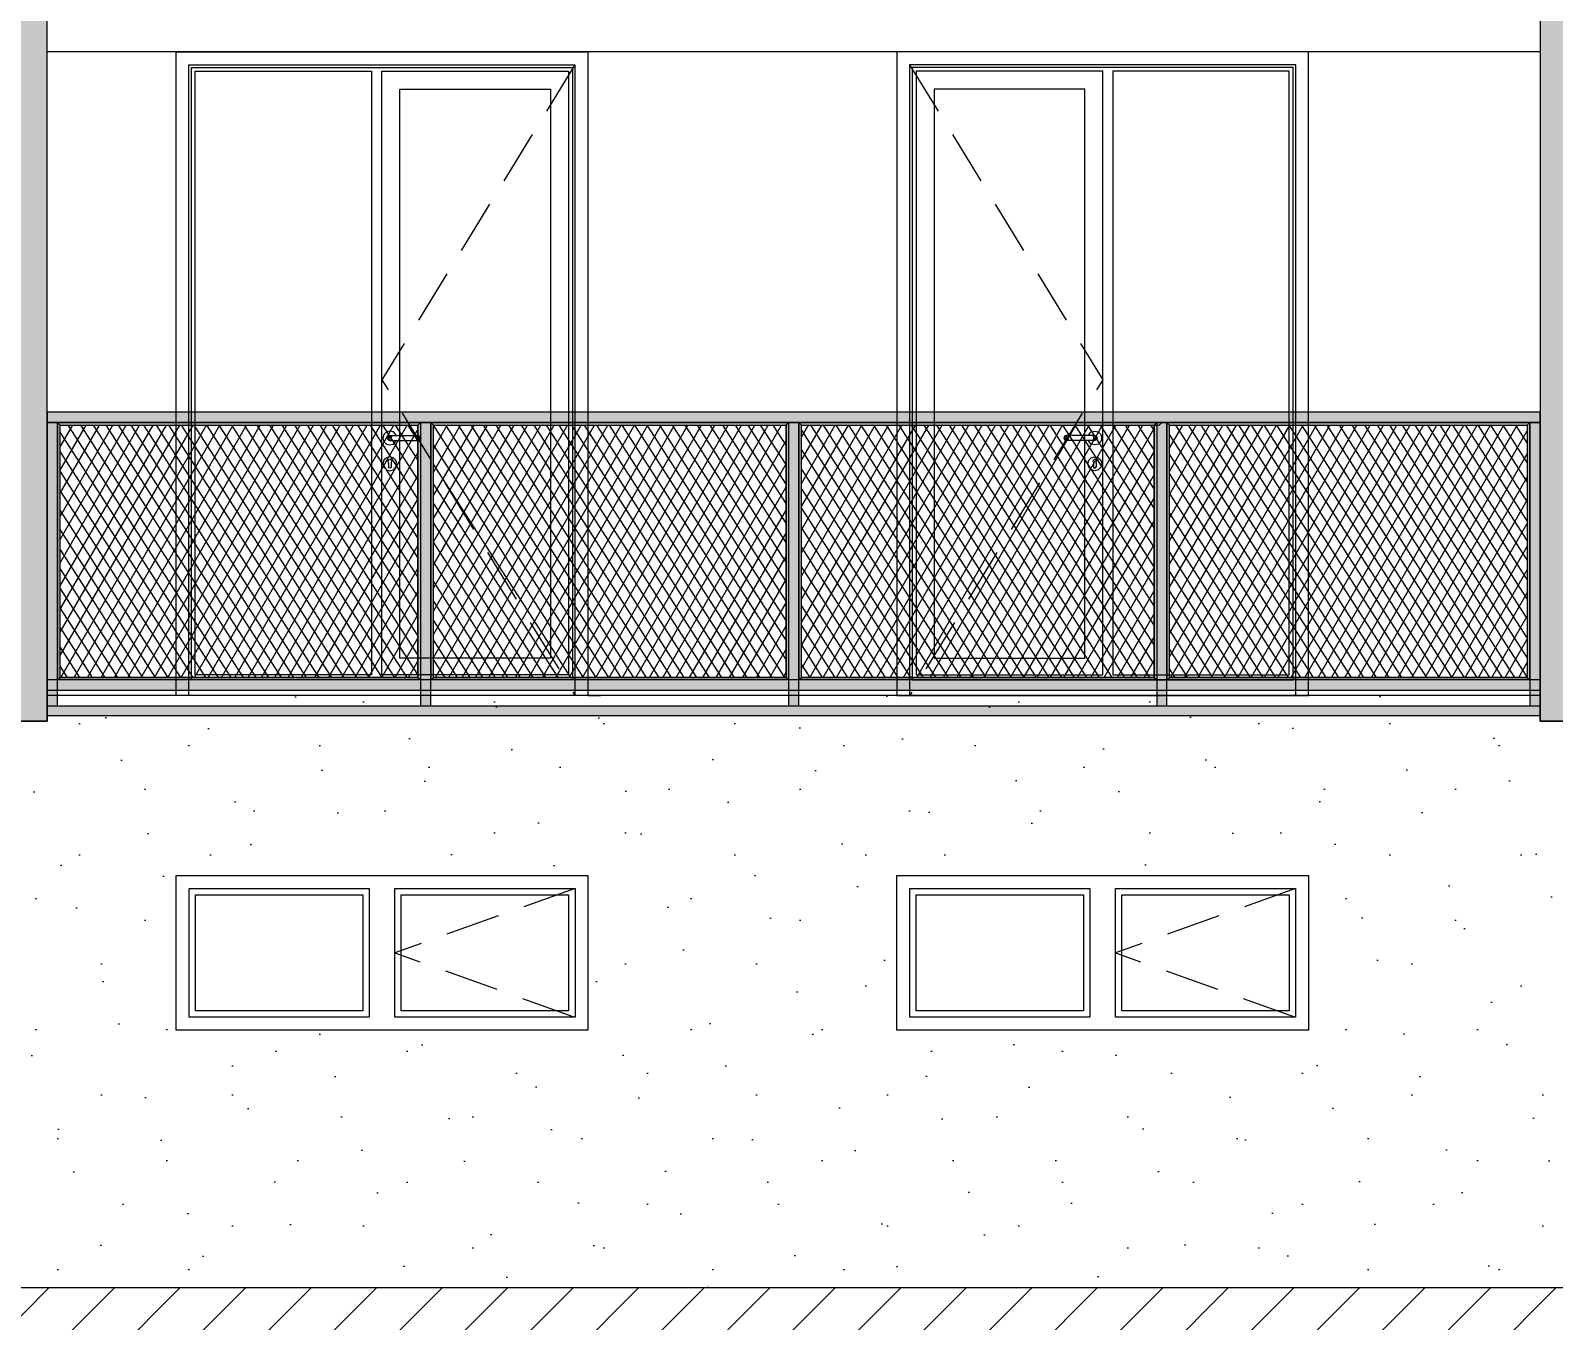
# Model space of a CAD drawing. Header units: millimetres. Extents: x 476244520 to 476657119, y 4620824743 to 4621446928.
# Drawn here: x 476540564 to 476546481, y 4621070317 to 4621075329 of the extents above; entities that cross this region are included whole.
import ezdxf

# ---------------------------------------------------------------- set-up
doc = ezdxf.new("R2010")
doc.units = ezdxf.units.MM
doc.header["$MEASUREMENT"] = 0
doc.linetypes.add('Hidden Line', pattern=[317.5, 211.666667, -105.833333])
for name, color, linetype, lineweight in [('2D Drafting - General_Pen_No__30_Pen_No__9_Pen_No__9_Pen_No__253', 252, 'Continuous', 0), ('2D Drafting - General_Pen_No__30_Pen_No__9_Pen_No__9_Pen_No__7', 7, 'Continuous', 0), ('2D Drafting - General_Pen_No__7_Pen_No__250', 7, 'Continuous', 0), ('2D Drafting - General_Pen_No__7_Pen_No__7', 7, 'Continuous', 0), ('New_2D Drafting - General_Pen_No__30_Pen_No__9_Pen_No__9_Pen_No__255', 255, 'Continuous', 0), ('New_2D Drafting - General_Pen_No__30_Pen_No__9_Pen_No__9_Pen_No__7', 7, 'Continuous', 0), ('New_2D Drafting - General_Pen_No__4', 7, 'Continuous', 0), ('New_2D Drafting - General_Pen_No__42', 250, 'Continuous', 0), ('New_2D Drafting - General_Pen_No__7', 7, 'Continuous', 0), ('New_Structural - Bearing_Pen_No__250', 7, 'Continuous', 0), ('New_Structural - Bearing_Pen_No__7', 7, 'Continuous', 0), ('Structural - Bearing_Pen_No__7', 7, 'Continuous', 0), ('zoma_Pen_No__142', 142, 'Continuous', 0)]:
    doc.layers.add(name, color=color, linetype=linetype, lineweight=lineweight)
doc.layers.add('zoma', color=7, linetype='Continuous')
doc.styles.add('GENERATED_STYLE_2', font='arial.ttf')
doc.dimstyles.new('GENERATED_STYLE__1', dxfattribs={"dimtxt": 200, "dimasz": 64.421331, "dimexe": 0.18, "dimexo": 3, "dimgap": 0.09, "dimtad": 1, "dimtih": 1, "dimtoh": 1, "dimlfac": 0.001, "dimzin": 0, "dimdsep": 46, "dimtxsty": 'GENERATED_STYLE_2', "dimblk": 'ARROWHEAD_2', "dimblk1": 'ARROWHEAD_2', "dimblk2": 'ARROWHEAD_2', "dimcen": 0.09, "dimclrd": 142, "dimclre": 142, "dimclrt": 142, "dimadec": 0, "dimazin": 0, "dimtfac": 1, "dimtdec": 4, "dimtmove": 0, "dimatfit": 3, "dimfxl": 1, "dimtolj": 1, "dimtzin": 0, "dimarcsym": 0})
pattern_1 = [(60, (476844527.15, 4621385791.044), (-38.971143, 22.5), []), (122.833095, (476844527.15, 4621385791.044), (36.8060797, 18.75), [])]

# ---------------------------------------------------------------- blocks, each defined once
blk = doc.blocks.new('*D172', base_point=(476844527.1, 4621385791))
at = {"layer": 'zoma_Pen_No__142', "color": 142, "linetype": 'Continuous', "lineweight": 0, "transparency": 16777216}
for p, q in [((476539702.8, 4621067661.4), (476539702.8, 4621067788.5)), ((476581502.8, 4621067661.4), (476581502.8, 4621067788.5)), ((476539661.3, 4621067725), (476539702.8, 4621067725)), ((476539727.3, 4621067767.3), (476539678.3, 4621067682.6)), ((476539702.8, 4621067725), (476581502.8, 4621067725)), ((476581478.3, 4621067682.6), (476581527.3, 4621067767.3)), ((476581502.8, 4621067725), (476581544.2, 4621067725))]:
    blk.add_line(p, q, dxfattribs=at)
at = {"layer": 'zoma_Pen_No__142', "color": 142, "lineweight": 0, "transparency": 16777216, "insert": (476560260.9, 4621067765), "char_height": 200, "attachment_point": 7, "style": 'GENERATED_STYLE_2'}
blk.add_mtext('\\A1;{\\pql;\\fArial CYR|b0|i0|c204|p34;41.80}', dxfattribs=at)
blk = doc.blocks.new('ARROWHEAD_2')
at = {"color": 0, "linetype": 'Continuous', "lineweight": 0}
for p, q in [((0, 0), (-1, 0)), ((-0.378, -0.655), (0.378, 0.655))]:
    blk.add_line(p, q, dxfattribs=at)
blk = doc.blocks.new('*D174', base_point=(476844527.1, 4621385791))
at = {"layer": 'zoma_Pen_No__142', "color": 142, "linetype": 'Continuous', "lineweight": 0, "transparency": 16777216}
for p, q in [((476539954, 4621068559.8), (476539905.1, 4621068475)), ((476539929.5, 4621068453.8), (476539929.5, 4621068581)), ((476546454, 4621068559.8), (476546405.1, 4621068475)), ((476546429.5, 4621068453.8), (476546429.5, 4621068581)), ((476539929.5, 4621068517.4), (476546429.5, 4621068517.4))]:
    blk.add_line(p, q, dxfattribs=at)
at = {"layer": 'zoma_Pen_No__142', "color": 142, "lineweight": 0, "transparency": 16777216, "char_height": 200, "attachment_point": 7, "style": 'GENERATED_STYLE_2'}
for s, insert in [('\\A1;{\\pql;\\fArial CYR|b0|i0|c204|p34;6.50}', (476542913.5, 4621068557.4)), ('\\A1;{\\pql;\\fArial CYR|b0|i0|c204|p34;0.40}', (476545872.9, 4621068557.4))]:
    blk.add_mtext(s, dxfattribs=dict(at, insert=insert))
blk = doc.blocks.new('*D175', base_point=(476844527.1, 4621385791))
at = {"layer": 'zoma_Pen_No__142', "color": 142, "linetype": 'Continuous', "lineweight": 0, "transparency": 16777216}
for p, q in [((476546454, 4621068559.8), (476546405.1, 4621068475)), ((476546429.5, 4621068453.8), (476546429.5, 4621068581)), ((476546854, 4621068559.8), (476546805.1, 4621068475)), ((476546829.5, 4621068453.8), (476546829.5, 4621068581)), ((476546429.5, 4621068517.4), (476546829.5, 4621068517.4))]:
    blk.add_line(p, q, dxfattribs=at)

msp = doc.modelspace()

# ---------------------------------------------------------------- hatches: boundary and pattern name
at = {"layer": '2D Drafting - General_Pen_No__30_Pen_No__9_Pen_No__9_Pen_No__253', "linetype": 'Continuous', "lineweight": 0}
h = msp.add_hatch(dxfattribs=at)
h.set_pattern_fill('BRICK___RUNNING_BOND', color=252, style=0, pattern_type=2)
h.set_pattern_definition([(0, (476584677.18, 4621075479.1), (0, 66.64), []), (90, (476584677.18, 4621075479.1), (-244.8, 0), [66.64, -66.64]), (90, (476584799.58, 4621075545.74), (-244.8, 0), [66.64, -66.64])])
h.paths.add_polyline_path([(476539459.138, 4621072645.531), (476540629.005, 4621072645.531), (476540629.014, 4621075245.539), (476540629.014, 4621076667.176), (476540629.014, 4621084845.531), (476540629.014, 4621085057.885), (476540629.014, 4621085545.532), (476546429.014, 4621085545.532), (476546429.014, 4621072645.531), (476553686.976, 4621072645.531), (476553729.155, 4621072645.531), (476553729.155, 4621075945.533), (476553729.155, 4621078445.544), (476553729.155, 4621079070.057), (476553729.155, 4621085545.544), (476557529.011, 4621085545.544), (476557529.011, 4621075245.549), (476556929.206, 4621075245.549), (476556929.206, 4621070445.499), (476563929.127, 4621070445.499), (476563929.127, 4621075251.999), (476563329.323, 4621075251.999), (476563329.323, 4621085545.544), (476567129.179, 4621085545.544), (476567129.179, 4621072645.445), (476569940.806, 4621072645.445), (476569940.806, 4621072645.531), (476570829.494, 4621072645.531), (476572429.494, 4621072645.531), (476574429.014, 4621072645.531), (476574429.014, 4621085545.532), (476580229.014, 4621085545.532), (476580229.014, 4621072645.531), (476581399.049, 4621072645.531), (476581399.049, 4621085945.125), (476580317.511, 4621085945.125), (476574428.978, 4621085945.125), (476553729.155, 4621085945.125), (476546829.014, 4621085945.125), (476539459.138, 4621085945.125)])
h.paths.add_polyline_path([(476546829.014, 4621082345.544), (476546829.014, 4621084845.531), (476553329.014, 4621084845.531), (476553329.014, 4621082345.544)], flags=0)
h.paths.add_polyline_path([(476546829.014, 4621075945.533), (476546829.014, 4621078445.544), (476553329.014, 4621078445.544), (476553329.014, 4621075945.533)], flags=0)
h.paths.add_polyline_path([(476546829.014, 4621079145.544), (476546829.014, 4621081645.544), (476553329.014, 4621081645.544), (476553329.014, 4621079145.544)], flags=0)
h.paths.add_polyline_path([(476549474.939, 4621072745.581), (476549479.055, 4621072745.581), (476549479.055, 4621075245.581), (476547879.055, 4621075245.582), (476547879.055, 4621072745.581)], flags=0)
h.paths.add_polyline_path([(476559629.231, 4621083245.531), (476559629.231, 4621084845.531), (476558029.231, 4621084845.531), (476558029.231, 4621083245.531)], flags=0)
h.paths.add_polyline_path([(476559629.231, 4621073645.531), (476559629.231, 4621075245.531), (476558029.231, 4621075245.531), (476558029.231, 4621073645.531)], flags=0)
h.paths.add_polyline_path([(476558029.236, 4621076845.531), (476559629.236, 4621076845.531), (476559629.236, 4621078445.531), (476558029.236, 4621078445.531)], flags=0)
h.paths.add_polyline_path([(476559629.236, 4621080045.531), (476559629.236, 4621081645.531), (476558029.236, 4621081645.531), (476558029.236, 4621080045.531)], flags=0)
h.paths.add_polyline_path([(476559629.014, 4621071445.531), (476559629.014, 4621072045.531), (476558029.442, 4621072045.531), (476558029.442, 4621071445.531)], flags=0)
h.paths.add_polyline_path([(476561228.792, 4621078445.531), (476561228.792, 4621076845.531), (476562828.792, 4621076845.531), (476562828.792, 4621078445.531)], flags=0)
h.paths.add_polyline_path([(476561228.792, 4621080045.531), (476562828.792, 4621080045.531), (476562828.792, 4621081645.531), (476561228.792, 4621081645.531)], flags=0)
h.paths.add_polyline_path([(476561228.797, 4621084845.531), (476561228.797, 4621083245.531), (476562828.797, 4621083245.531), (476562828.797, 4621084845.531)], flags=0)
h.paths.add_polyline_path([(476562828.369, 4621071445.531), (476562828.369, 4621072045.531), (476561228.797, 4621072045.531), (476561228.797, 4621071445.531)], flags=0)
h.paths.add_polyline_path([(476561228.797, 4621073645.531), (476562828.797, 4621073645.531), (476562828.797, 4621075245.531), (476561228.797, 4621075245.531)], flags=0)
h.paths.add_polyline_path([(476568178.997, 4621081645.582), (476568178.997, 4621079145.581), (476569778.997, 4621079145.581), (476569778.997, 4621081645.581)], flags=0)
h.paths.add_polyline_path([(476569778.997, 4621075945.581), (476569778.997, 4621078445.581), (476568178.997, 4621078445.582), (476568178.997, 4621075945.581)], flags=0)
h.paths.add_polyline_path([(476568178.997, 4621082345.581), (476569778.997, 4621082345.581), (476569778.997, 4621084845.581), (476568178.997, 4621084845.582)], flags=0)
h.paths.add_polyline_path([(476571779.011, 4621084845.581), (476571779.011, 4621082345.581), (476573379.011, 4621082345.581), (476573379.011, 4621084845.582)], flags=0)
h.paths.add_polyline_path([(476571779.011, 4621081645.581), (476571779.011, 4621079145.581), (476573379.011, 4621079145.581), (476573379.011, 4621081645.582)], flags=0)
h.paths.add_polyline_path([(476571779.011, 4621075245.581), (476571779.011, 4621072745.581), (476571783.128, 4621072745.581), (476573379.011, 4621072745.581), (476573379.011, 4621075245.582)], flags=0)
h.paths.add_polyline_path([(476571779.011, 4621075945.581), (476573379.011, 4621075945.581), (476573379.011, 4621078445.582), (476571779.011, 4621078445.581)], flags=0)
h = msp.add_hatch(dxfattribs=at)
h.set_pattern_fill('BRICK___RUNNING_BOND', color=252, style=0, pattern_type=2)
h.set_pattern_definition([(0, (476584677.18, 4621075479.1), (0, 66.64), []), (90, (476584677.18, 4621075479.1), (-244.8, 0), [66.64, -66.64]), (90, (476584799.58, 4621075545.74), (-244.8, 0), [66.64, -66.64])])
h.paths.add_polyline_path([(476542728.726, 4621072745.557), (476542728.726, 4621072745.531), (476542728.748, 4621072745.531), (476542778.742, 4621072745.531)])
at = {"layer": '2D Drafting - General_Pen_No__7_Pen_No__7', "linetype": 'Continuous', "lineweight": 0}
h = msp.add_hatch(dxfattribs=at)
h.set_pattern_fill('MASONRY_BLOCK', style=0, pattern_type=2)
h.set_pattern_definition([(45, (476844527.15, 4621385791.04), (-127.27922, 127.27922), [])])
h.paths.add_polyline_path([(476586195.073, 4621070445.452), (476586195.073, 4621069945.453), (476529791.678, 4621069945.453), (476529791.678, 4621070445.443), (476544428.49, 4621070445.473)])
at = {"layer": 'New_2D Drafting - General_Pen_No__30_Pen_No__9_Pen_No__9_Pen_No__255', "linetype": 'Continuous', "lineweight": 0}
for points in [[(476540629.014, 4621073845.583), (476540629.014, 4621073805.583), (476546429.014, 4621073805.583), (476546429.014, 4621073845.583)], [(476540629.014, 4621072705.531), (476540669.014, 4621072705.531), (476540669.014, 4621073805.583), (476540629.014, 4621073805.583)], [(476540669.014, 4621072805.555), (476540679.014, 4621072815.555), (476540679.014, 4621073795.583), (476540669.014, 4621073805.583)], [(476542069.014, 4621073795.583), (476542079.014, 4621073805.583), (476540669.014, 4621073805.583), (476540679.014, 4621073795.583)], [(476542079.014, 4621072805.555), (476542069.014, 4621072815.555), (476542069.014, 4621073795.583), (476542079.014, 4621073805.583)], [(476542079.014, 4621072705.531), (476542119.014, 4621072705.531), (476542119.014, 4621073805.583), (476542079.014, 4621073805.583)], [(476542119.014, 4621072805.581), (476542129.014, 4621072815.581), (476542129.014, 4621073795.609), (476542119.014, 4621073805.609)], [(476543499.014, 4621073795.583), (476543509.014, 4621073805.583), (476542119.014, 4621073805.583), (476542129.014, 4621073795.583)], [(476543509.014, 4621072805.555), (476543499.014, 4621072815.555), (476543499.014, 4621073795.583), (476543509.014, 4621073805.583)], [(476543509.014, 4621072705.531), (476543549.014, 4621072705.531), (476543549.014, 4621073805.583), (476543509.014, 4621073805.583)], [(476543549.014, 4621072805.581), (476543559.014, 4621072815.581), (476543559.014, 4621073795.609), (476543549.014, 4621073805.609)], [(476544949.014, 4621073795.609), (476544959.014, 4621073805.609), (476543549.014, 4621073805.609), (476543559.014, 4621073795.609)], [(476544939.014, 4621072805.555), (476544929.014, 4621072815.555), (476544929.014, 4621073795.583), (476544939.014, 4621073805.583)], [(476544939.014, 4621072705.531), (476544979.014, 4621072705.531), (476544979.014, 4621073805.583), (476544939.014, 4621073805.583)], [(476544979.014, 4621072805.581), (476544989.014, 4621072815.581), (476544989.014, 4621073795.583), (476544979.014, 4621073805.583)], [(476546379.04, 4621073795.583), (476546389.04, 4621073805.583), (476544979.014, 4621073805.583), (476544989.014, 4621073795.583)], [(476546389.014, 4621073805.583), (476546378.928, 4621073795.583), (476546378.928, 4621072815.581), (476546389.014, 4621072805.581)], [(476546389.014, 4621072705.531), (476546429.014, 4621072705.531), (476546429.014, 4621073805.583), (476546389.014, 4621073805.583)], [(476542069.014, 4621072815.581), (476542079.014, 4621072805.581), (476540669.04, 4621072805.581), (476540679.04, 4621072815.581)], [(476543499.014, 4621072815.555), (476543508.989, 4621072805.581), (476542118.988, 4621072805.581), (476542128.994, 4621072815.587)], [(476544929.014, 4621072815.608), (476544939.04, 4621072805.581), (476543549.014, 4621072805.581), (476543559.04, 4621072815.608)], [(476546378.928, 4621072815.581), (476546389.014, 4621072805.581), (476544979.014, 4621072805.581), (476544989.014, 4621072815.581)], [(476540629.014, 4621072805.581), (476540629.014, 4621072765.581), (476546429.014, 4621072765.581), (476546429.014, 4621072805.581)], [(476546429.014, 4621072705.531), (476546429.014, 4621072665.531), (476540629.014, 4621072665.531), (476540629.014, 4621072705.531)]]:
    msp.add_hatch(color=255, dxfattribs=at).paths.add_polyline_path(points)
at = {"layer": 'New_2D Drafting - General_Pen_No__42', "linetype": 'Continuous', "lineweight": 0}
h = msp.add_hatch(dxfattribs=at)
h.set_pattern_fill('CUT_STONE', color=250, style=0, pattern_type=2)
h.set_pattern_definition([(45, (476844527.15, 4621386591.04), (-254.55844, 254.55844), [0, -240, 0, -360]), (110, (476845327.15, 4621386591.04), (338.28934, 123.12725), [0, -176, 0, -304])])
h.paths.add_polyline_path([(476539529.167, 4621070445.463), (476550828.938, 4621070445.486), (476550828.938, 4621072645.532), (476546429.014, 4621072645.532), (476546429.014, 4621072745.589), (476540629.006, 4621072745.589), (476540629.006, 4621072645.531), (476539529.167, 4621072645.531)])
h.paths.add_polyline_path([(476541129.594, 4621071445.532), (476541129.594, 4621072045.531), (476542729.166, 4621072045.531), (476542729.166, 4621071445.532)], flags=0)
h.paths.add_polyline_path([(476543929.446, 4621071445.532), (476543929.446, 4621072045.531), (476545529.018, 4621072045.531), (476545529.018, 4621071445.532)], flags=0)
h.paths.add_polyline_path([(476549528.582, 4621071445.531), (476549528.582, 4621072045.531), (476547929.01, 4621072045.531), (476547929.01, 4621071445.531)], flags=0)
at = {"layer": 'New_2D Drafting - General_Pen_No__7', "linetype": 'Continuous', "lineweight": 0}
h = msp.add_hatch(dxfattribs=at)
h.set_pattern_fill('BATT_INSULATION', style=0, pattern_type=2)
h.set_pattern_definition(pattern_1)
h.paths.add_polyline_path([(476540679.014, 4621073795.583), (476542069.014, 4621073795.583), (476542069.014, 4621072815.581), (476540679.014, 4621072815.581)])
h = msp.add_hatch(dxfattribs=at)
h.set_pattern_fill('BATT_INSULATION', style=0, pattern_type=2)
h.set_pattern_definition(pattern_1)
h.paths.add_polyline_path([(476542128.988, 4621073795.583), (476543499.014, 4621073795.583), (476543499.014, 4621072815.555), (476542128.988, 4621072815.555)])
h = msp.add_hatch(dxfattribs=at)
h.set_pattern_fill('BATT_INSULATION', style=0, pattern_type=2)
h.set_pattern_definition(pattern_1)
h.paths.add_polyline_path([(476543559.014, 4621073795.609), (476544929.014, 4621073795.609), (476544929.014, 4621072815.608), (476543559.014, 4621072815.608)])
h = msp.add_hatch(dxfattribs=at)
h.set_pattern_fill('BATT_INSULATION', style=0, pattern_type=2)
h.set_pattern_definition(pattern_1)
h.paths.add_polyline_path([(476544989.014, 4621073795.583), (476546378.928, 4621073795.583), (476546378.928, 4621072815.581), (476544989.014, 4621072815.581)])

# ---------------------------------------------------------------- linework, layer by layer
at = {"layer": '2D Drafting - General_Pen_No__30_Pen_No__9_Pen_No__9_Pen_No__7', "color": 7, "linetype": 'Continuous', "lineweight": 0, "flags": 128}
msp.add_lwpolyline([(476574428.978, 4621085945.125), (476553729.155, 4621085945.125), (476546829.014, 4621085945.125), (476539459.138, 4621085945.125), (476539459.138, 4621072645.531), (476540629.005, 4621072645.531), (476540629.014, 4621075245.539), (476540629.014, 4621076667.176), (476540629.014, 4621084845.531), (476540629.014, 4621085057.885), (476540629.014, 4621085545.532), (476546429.014, 4621085545.532), (476546429.014, 4621072645.531), (476553686.976, 4621072645.531), (476553729.155, 4621072645.531), (476553729.155, 4621075945.533), (476553729.155, 4621078445.544), (476553729.155, 4621079070.057), (476553729.155, 4621085545.544), (476557529.011, 4621085545.544), (476557529.011, 4621075245.549), (476556929.206, 4621075245.549), (476556929.206, 4621070445.499), (476563929.127, 4621070445.499)], dxfattribs=at)
msp.add_lwpolyline([(476542728.726, 4621072745.557), (476542728.726, 4621072745.531), (476542728.748, 4621072745.531), (476542778.742, 4621072745.531)], close=True, dxfattribs=at)
at = {"layer": '2D Drafting - General_Pen_No__7_Pen_No__250', "color": 7, "linetype": 'Continuous', "lineweight": 0, "flags": 128}
msp.add_lwpolyline([(476586195.073, 4621070445.452), (476586195.073, 4621069945.453), (476529791.678, 4621069945.453), (476529791.678, 4621070445.443), (476544428.49, 4621070445.473)], close=True, dxfattribs=at)
at = {"layer": '2D Drafting - General_Pen_No__7_Pen_No__7', "color": 7, "linetype": 'Continuous', "lineweight": 0, "flags": 128}
for points in [[(476542724.882, 4621072745.538), (476541128.999, 4621072745.543), (476541129.007, 4621075245.544), (476542729.007, 4621075245.538)], [(476542729.007, 4621075245.538), (476542728.999, 4621072745.538), (476542724.882, 4621072745.538)], [(476543933.435, 4621072745.538), (476545529.319, 4621072745.544), (476545529.31, 4621075245.544), (476543929.31, 4621075245.538)], [(476543929.31, 4621075245.538), (476543929.319, 4621072745.538), (476543933.435, 4621072745.538)]]:
    msp.add_lwpolyline(points, dxfattribs=at)
for points in [[(476541179.007, 4621075195.542), (476542679.007, 4621075195.537), (476542678.999, 4621072745.538), (476541178.999, 4621072745.545)], [(476541189.007, 4621075185.542), (476542669.007, 4621075185.537), (476542668.999, 4621072805.54), (476541188.999, 4621072805.545)], [(476545479.31, 4621075195.542), (476543979.31, 4621075195.537), (476543979.319, 4621072745.538), (476545479.319, 4621072745.545)], [(476545469.31, 4621075185.542), (476543989.31, 4621075185.537), (476543989.318, 4621072805.54), (476545469.318, 4621072805.545)], [(476541204.007, 4621075170.542), (476541889.007, 4621075170.54), (476541888.999, 4621072825.542), (476541203.999, 4621072825.545)], [(476541929.003, 4621075170.54), (476542654.007, 4621075170.537), (476542653.999, 4621072825.54), (476541928.999, 4621072825.542)], [(476544729.314, 4621075170.54), (476544004.31, 4621075170.537), (476544004.318, 4621072825.54), (476544729.318, 4621072825.542)], [(476545454.31, 4621075170.542), (476544769.31, 4621075170.54), (476544769.318, 4621072825.542), (476545454.318, 4621072825.545)], [(476541999.007, 4621075100.539), (476542584.007, 4621075100.537), (476542583.999, 4621072890.54), (476541998.999, 4621072890.542)], [(476544659.31, 4621075100.54), (476544074.31, 4621075100.538), (476544074.318, 4621072890.54), (476544659.318, 4621072890.542)]]:
    msp.add_lwpolyline(points, close=True, dxfattribs=at)
at = {"layer": '2D Drafting - General_Pen_No__7_Pen_No__7', "color": 7, "linetype": 'Hidden Line', "lineweight": 0, "flags": 128}
for points in [[(476542679.007, 4621075195.537), (476541929.003, 4621073971.417), (476542678.222, 4621072746.822)], [(476543979.31, 4621075195.537), (476544729.314, 4621073971.417), (476543980.095, 4621072746.822)], [(476542679.166, 4621071995.531), (476541979.38, 4621071745.531), (476542679.166, 4621071495.531)], [(476545479.018, 4621071995.531), (476544779.232, 4621071745.531), (476545479.018, 4621071495.531)]]:
    msp.add_lwpolyline(points, dxfattribs=at)
at = {"layer": 'New_2D Drafting - General_Pen_No__30_Pen_No__9_Pen_No__9_Pen_No__7', "color": 7, "linetype": 'Continuous', "lineweight": 0, "flags": 128}
for points in [[(476540629.014, 4621073845.583), (476540629.014, 4621073805.583), (476546429.014, 4621073805.583), (476546429.014, 4621073845.583)], [(476540629.014, 4621072705.531), (476540669.014, 4621072705.531), (476540669.014, 4621073805.583), (476540629.014, 4621073805.583)], [(476540669.014, 4621072805.555), (476540679.014, 4621072815.555), (476540679.014, 4621073795.583), (476540669.014, 4621073805.583)], [(476542069.014, 4621073795.583), (476542079.014, 4621073805.583), (476540669.014, 4621073805.583), (476540679.014, 4621073795.583)], [(476542079.014, 4621072805.555), (476542069.014, 4621072815.555), (476542069.014, 4621073795.583), (476542079.014, 4621073805.583)], [(476542079.014, 4621072705.531), (476542119.014, 4621072705.531), (476542119.014, 4621073805.583), (476542079.014, 4621073805.583)], [(476542119.014, 4621072805.581), (476542129.014, 4621072815.581), (476542129.014, 4621073795.609), (476542119.014, 4621073805.609)], [(476543499.014, 4621073795.583), (476543509.014, 4621073805.583), (476542119.014, 4621073805.583), (476542129.014, 4621073795.583)], [(476543509.014, 4621072805.555), (476543499.014, 4621072815.555), (476543499.014, 4621073795.583), (476543509.014, 4621073805.583)], [(476543509.014, 4621072705.531), (476543549.014, 4621072705.531), (476543549.014, 4621073805.583), (476543509.014, 4621073805.583)], [(476543549.014, 4621072805.581), (476543559.014, 4621072815.581), (476543559.014, 4621073795.609), (476543549.014, 4621073805.609)], [(476544949.014, 4621073795.609), (476544959.014, 4621073805.609), (476543549.014, 4621073805.609), (476543559.014, 4621073795.609)], [(476544939.014, 4621072805.555), (476544929.014, 4621072815.555), (476544929.014, 4621073795.583), (476544939.014, 4621073805.583)], [(476544939.014, 4621072705.531), (476544979.014, 4621072705.531), (476544979.014, 4621073805.583), (476544939.014, 4621073805.583)], [(476544979.014, 4621072805.581), (476544989.014, 4621072815.581), (476544989.014, 4621073795.583), (476544979.014, 4621073805.583)], [(476546379.04, 4621073795.583), (476546389.04, 4621073805.583), (476544979.014, 4621073805.583), (476544989.014, 4621073795.583)], [(476546389.014, 4621073805.583), (476546378.928, 4621073795.583), (476546378.928, 4621072815.581), (476546389.014, 4621072805.581)], [(476546389.014, 4621072705.531), (476546429.014, 4621072705.531), (476546429.014, 4621073805.583), (476546389.014, 4621073805.583)], [(476542069.014, 4621072815.581), (476542079.014, 4621072805.581), (476540669.04, 4621072805.581), (476540679.04, 4621072815.581)], [(476543499.014, 4621072815.555), (476543508.989, 4621072805.581), (476542118.988, 4621072805.581), (476542128.994, 4621072815.587)], [(476544929.014, 4621072815.608), (476544939.04, 4621072805.581), (476543549.014, 4621072805.581), (476543559.04, 4621072815.608)], [(476546378.928, 4621072815.581), (476546389.014, 4621072805.581), (476544979.014, 4621072805.581), (476544989.014, 4621072815.581)], [(476540629.014, 4621072805.581), (476540629.014, 4621072765.581), (476546429.014, 4621072765.581), (476546429.014, 4621072805.581)], [(476546429.014, 4621072705.531), (476546429.014, 4621072665.531), (476540629.014, 4621072665.531), (476540629.014, 4621072705.531)]]:
    msp.add_lwpolyline(points, close=True, dxfattribs=at)
at = {"layer": 'New_2D Drafting - General_Pen_No__4', "color": 7, "linetype": 'Continuous', "lineweight": 0, "flags": 128}
for points in [[(476540679.014, 4621073795.583), (476542069.014, 4621073795.583), (476542069.014, 4621072815.581), (476540679.014, 4621072815.581)], [(476542128.988, 4621073795.583), (476543499.014, 4621073795.583), (476543499.014, 4621072815.555), (476542128.988, 4621072815.555)], [(476543559.014, 4621073795.609), (476544929.014, 4621073795.609), (476544929.014, 4621072815.608), (476543559.014, 4621072815.608)], [(476544989.014, 4621073795.583), (476546378.928, 4621073795.583), (476546378.928, 4621072815.581), (476544989.014, 4621072815.581)], [(476539529.167, 4621070445.463), (476550828.938, 4621070445.486), (476550828.938, 4621072645.532), (476546429.014, 4621072645.532), (476546429.014, 4621072745.589), (476540629.006, 4621072745.589), (476540629.006, 4621072645.531), (476539529.167, 4621072645.531)], [(476541129.594, 4621071445.532), (476541129.594, 4621072045.531), (476542729.166, 4621072045.531), (476542729.166, 4621071445.532)], [(476543929.446, 4621071445.532), (476543929.446, 4621072045.531), (476545529.018, 4621072045.531), (476545529.018, 4621071445.532)]]:
    msp.add_lwpolyline(points, close=True, dxfattribs=at)
at = {"layer": 'New_Structural - Bearing_Pen_No__250', "color": 7, "linetype": 'Continuous', "lineweight": 0}
for p, q in [((476546429.014, 4621075245.531), (476540629.014, 4621075245.531)), ((476541936.51, 4621073759.041), (476541932.893, 4621073745.541)), ((476541946.393, 4621073768.923), (476541936.51, 4621073759.041)), ((476541959.893, 4621073772.541), (476541946.393, 4621073768.923)), ((476541973.393, 4621073768.923), (476541959.893, 4621073772.541)), ((476541983.275, 4621073759.04), (476541973.393, 4621073768.923)), ((476541984.213, 4621073755.54), (476541983.275, 4621073759.04)), ((476544674.104, 4621073755.541), (476544675.042, 4621073759.041)), ((476544675.042, 4621073759.041), (476544684.925, 4621073768.923)), ((476544684.925, 4621073768.923), (476544698.425, 4621073772.541)), ((476544698.425, 4621073772.541), (476544711.925, 4621073768.923)), ((476544711.925, 4621073768.923), (476544721.807, 4621073759.041)), ((476544721.807, 4621073759.041), (476544725.425, 4621073745.541)), ((476541932.893, 4621073745.541), (476541936.51, 4621073732.041)), ((476541936.51, 4621073732.041), (476541946.392, 4621073722.158)), ((476541946.392, 4621073722.158), (476541959.892, 4621073718.541)), ((476541952.822, 4621073752.612), (476541949.893, 4621073745.541)), ((476541949.893, 4621073745.541), (476541952.821, 4621073738.47)), ((476541954.374, 4621073752.612), (476541951.615, 4621073745.541)), ((476541951.615, 4621073745.541), (476541954.374, 4621073738.47)), ((476541952.821, 4621073738.47), (476541959.893, 4621073735.541)), ((476541959.893, 4621073755.541), (476541952.822, 4621073752.612)), ((476541959.188, 4621073752.612), (476541957.076, 4621073745.541)), ((476541957.076, 4621073745.541), (476541959.188, 4621073738.47)), ((476541959.892, 4621073718.541), (476541973.392, 4621073722.158)), ((476541959.893, 4621073755.541), (476541961.034, 4621073755.541)), ((476541959.893, 4621073735.541), (476541961.034, 4621073735.541)), ((476541961.034, 4621073755.541), (476541964.286, 4621073755.541)), ((476541961.034, 4621073735.541), (476541964.286, 4621073735.541)), ((476541964.286, 4621073755.541), (476541969.152, 4621073755.541)), ((476541964.286, 4621073735.541), (476541969.152, 4621073735.541)), ((476541966.393, 4621073752.612), (476541965.251, 4621073745.541)), ((476541965.251, 4621073745.541), (476541966.393, 4621073738.469)), ((476541969.152, 4621073755.541), (476541974.893, 4621073755.541)), ((476541969.152, 4621073735.541), (476541974.893, 4621073735.541)), ((476541973.392, 4621073722.158), (476541983.275, 4621073732.04)), ((476541974.893, 4621073755.541), (476542054.893, 4621073755.54)), ((476541974.893, 4621073735.541), (476542054.893, 4621073735.54)), ((476541983.275, 4621073732.04), (476541984.213, 4621073735.54)), ((476542054.893, 4621073755.54), (476542060.633, 4621073755.54)), ((476542054.893, 4621073735.54), (476542060.633, 4621073735.54)), ((476542060.633, 4621073755.54), (476542065.499, 4621073755.54)), ((476542060.633, 4621073735.54), (476542065.499, 4621073735.54)), ((476542063.392, 4621073752.611), (476542064.535, 4621073745.54)), ((476542064.535, 4621073745.54), (476542063.392, 4621073738.469)), ((476542065.499, 4621073755.54), (476542068.751, 4621073755.54)), ((476542065.499, 4621073735.54), (476542068.751, 4621073735.54)), ((476542068.751, 4621073755.54), (476542069.893, 4621073755.54)), ((476542068.751, 4621073735.54), (476542069.893, 4621073735.54)), ((476542069.893, 4621073755.54), (476542076.964, 4621073752.611)), ((476542076.964, 4621073738.469), (476542069.893, 4621073735.54)), ((476542070.597, 4621073752.611), (476542072.709, 4621073745.54)), ((476542072.709, 4621073745.54), (476542070.597, 4621073738.469)), ((476542075.412, 4621073752.611), (476542078.171, 4621073745.54)), ((476542078.171, 4621073745.54), (476542075.412, 4621073738.469)), ((476542076.964, 4621073752.611), (476542079.893, 4621073745.54)), ((476542079.893, 4621073745.54), (476542076.964, 4621073738.469)), ((476544581.354, 4621073752.611), (476544578.425, 4621073745.54)), ((476544578.425, 4621073745.54), (476544581.354, 4621073738.469)), ((476544582.906, 4621073752.611), (476544580.147, 4621073745.54)), ((476544580.147, 4621073745.54), (476544582.906, 4621073738.469)), ((476544588.425, 4621073755.54), (476544581.354, 4621073752.611)), ((476544581.354, 4621073738.469), (476544588.425, 4621073735.54)), ((476544587.72, 4621073752.611), (476544585.609, 4621073745.54)), ((476544585.609, 4621073745.54), (476544587.72, 4621073738.469)), ((476544589.567, 4621073755.54), (476544588.425, 4621073755.54)), ((476544589.567, 4621073735.54), (476544588.425, 4621073735.54)), ((476544592.818, 4621073755.54), (476544589.567, 4621073755.54)), ((476544592.818, 4621073735.54), (476544589.567, 4621073735.54)), ((476544597.685, 4621073755.54), (476544592.818, 4621073755.54)), ((476544597.685, 4621073735.54), (476544592.818, 4621073735.54)), ((476544594.926, 4621073752.611), (476544593.783, 4621073745.54)), ((476544593.783, 4621073745.54), (476544594.926, 4621073738.469)), ((476544603.425, 4621073755.54), (476544597.685, 4621073755.54)), ((476544603.425, 4621073735.54), (476544597.685, 4621073735.54)), ((476544683.425, 4621073755.541), (476544603.425, 4621073755.54)), ((476544683.425, 4621073735.541), (476544603.425, 4621073735.54)), ((476544675.042, 4621073732.041), (476544674.104, 4621073735.541)), ((476544684.925, 4621073722.158), (476544675.042, 4621073732.041)), ((476544689.165, 4621073755.541), (476544683.425, 4621073755.541)), ((476544689.165, 4621073735.541), (476544683.425, 4621073735.541)), ((476544698.425, 4621073718.541), (476544684.925, 4621073722.158)), ((476544694.031, 4621073755.541), (476544689.165, 4621073755.541)), ((476544694.031, 4621073735.541), (476544689.165, 4621073735.541)), ((476544691.924, 4621073752.612), (476544693.067, 4621073745.541)), ((476544693.067, 4621073745.541), (476544691.924, 4621073738.47)), ((476544697.283, 4621073755.541), (476544694.031, 4621073755.541)), ((476544697.283, 4621073735.541), (476544694.031, 4621073735.541)), ((476544698.425, 4621073755.541), (476544697.283, 4621073755.541)), ((476544698.425, 4621073735.541), (476544697.283, 4621073735.541)), ((476544698.425, 4621073755.541), (476544705.496, 4621073752.612)), ((476544705.496, 4621073738.47), (476544698.425, 4621073735.541)), ((476544711.925, 4621073722.158), (476544698.425, 4621073718.541)), ((476544699.129, 4621073752.612), (476544701.241, 4621073745.541)), ((476544701.241, 4621073745.541), (476544699.129, 4621073738.47)), ((476544703.944, 4621073752.612), (476544706.703, 4621073745.541)), ((476544706.703, 4621073745.541), (476544703.944, 4621073738.47)), ((476544705.496, 4621073752.612), (476544708.425, 4621073745.541)), ((476544708.425, 4621073745.541), (476544705.496, 4621073738.47)), ((476544721.808, 4621073732.041), (476544711.925, 4621073722.158)), ((476544725.425, 4621073745.541), (476544721.808, 4621073732.041)), ((476541936.51, 4621073659.041), (476541932.892, 4621073645.541)), ((476541932.892, 4621073645.541), (476541936.509, 4621073632.041)), ((476541946.392, 4621073668.923), (476541936.51, 4621073659.041)), ((476541959.892, 4621073672.541), (476541946.392, 4621073668.923)), ((476541953.172, 4621073657.18), (476541952.424, 4621073655.233)), ((476541954.892, 4621073649.941), (476541952.424, 4621073655.233)), ((476541953.172, 4621073657.18), (476541954.517, 4621073660.684)), ((476541954.517, 4621073660.684), (476541959.892, 4621073662.966)), ((476541954.892, 4621073648.427), (476541954.892, 4621073649.941)), ((476541954.892, 4621073648.427), (476541954.892, 4621073645.541)), ((476541954.892, 4621073645.541), (476541954.892, 4621073642.654)), ((476541954.892, 4621073642.654), (476541954.892, 4621073636.88)), ((476541973.392, 4621073668.923), (476541959.892, 4621073672.541)), ((476541959.892, 4621073662.966), (476541965.267, 4621073660.684)), ((476541967.36, 4621073655.233), (476541964.892, 4621073649.941)), ((476541964.892, 4621073649.941), (476541964.892, 4621073648.427)), ((476541964.892, 4621073648.427), (476541964.892, 4621073645.541)), ((476541964.892, 4621073645.541), (476541964.892, 4621073642.654)), ((476541964.892, 4621073642.654), (476541964.892, 4621073636.88)), ((476541966.613, 4621073657.18), (476541965.267, 4621073660.684)), ((476541966.613, 4621073657.18), (476541967.36, 4621073655.233)), ((476541983.275, 4621073659.04), (476541973.392, 4621073668.923)), ((476541986.892, 4621073645.54), (476541983.275, 4621073659.04)), ((476541983.275, 4621073632.04), (476541986.892, 4621073645.54)), ((476544671.425, 4621073645.541), (476544675.042, 4621073659.041)), ((476544675.043, 4621073632.041), (476544671.425, 4621073645.541)), ((476544675.042, 4621073659.041), (476544684.925, 4621073668.923)), ((476544684.925, 4621073668.923), (476544698.425, 4621073672.541)), ((476544691.705, 4621073657.18), (476544690.957, 4621073655.233)), ((476544690.957, 4621073655.233), (476544693.425, 4621073649.941)), ((476544691.705, 4621073657.18), (476544693.05, 4621073660.685)), ((476544698.425, 4621073662.966), (476544693.05, 4621073660.685)), ((476544693.425, 4621073649.941), (476544693.425, 4621073648.427)), ((476544693.425, 4621073648.427), (476544693.425, 4621073645.541)), ((476544693.425, 4621073645.541), (476544693.425, 4621073642.654)), ((476544693.425, 4621073642.654), (476544693.425, 4621073636.88)), ((476544698.425, 4621073672.541), (476544711.925, 4621073668.923)), ((476544703.8, 4621073660.685), (476544698.425, 4621073662.966)), ((476544703.425, 4621073649.941), (476544705.893, 4621073655.233)), ((476544703.425, 4621073648.427), (476544703.425, 4621073649.941)), ((476544703.425, 4621073648.427), (476544703.425, 4621073645.541)), ((476544703.425, 4621073645.541), (476544703.425, 4621073642.654)), ((476544703.425, 4621073642.654), (476544703.425, 4621073636.88)), ((476544705.145, 4621073657.181), (476544703.8, 4621073660.685)), ((476544705.145, 4621073657.181), (476544705.893, 4621073655.233)), ((476544711.925, 4621073668.923), (476544721.808, 4621073659.041)), ((476544721.808, 4621073659.041), (476544725.425, 4621073645.541)), ((476544725.425, 4621073645.541), (476544721.808, 4621073632.041)), ((476541936.509, 4621073632.041), (476541946.392, 4621073622.158)), ((476541946.392, 4621073622.158), (476541959.892, 4621073618.541)), ((476541954.892, 4621073636.88), (476541954.892, 4621073633.041)), ((476541956.357, 4621073629.505), (476541954.892, 4621073633.041)), ((476541959.892, 4621073628.041), (476541956.357, 4621073629.505)), ((476541963.428, 4621073629.505), (476541959.892, 4621073628.041)), ((476541959.892, 4621073618.541), (476541973.392, 4621073622.158)), ((476541964.892, 4621073633.041), (476541963.428, 4621073629.505)), ((476541964.892, 4621073636.88), (476541964.892, 4621073633.041)), ((476541973.392, 4621073622.158), (476541983.275, 4621073632.04)), ((476544684.925, 4621073622.158), (476544675.043, 4621073632.041)), ((476544698.425, 4621073618.541), (476544684.925, 4621073622.158)), ((476544693.425, 4621073636.88), (476544693.425, 4621073633.041)), ((476544693.425, 4621073633.041), (476544694.89, 4621073629.505)), ((476544694.89, 4621073629.505), (476544698.425, 4621073628.041)), ((476544698.425, 4621073628.041), (476544701.961, 4621073629.505)), ((476544711.925, 4621073622.158), (476544698.425, 4621073618.541)), ((476544701.961, 4621073629.505), (476544703.425, 4621073633.041)), ((476544703.425, 4621073636.88), (476544703.425, 4621073633.041)), ((476544721.808, 4621073632.041), (476544711.925, 4621073622.158))]:
    msp.add_line(p, q, dxfattribs=at)
at = {"layer": 'New_Structural - Bearing_Pen_No__7', "color": 7, "linetype": 'Continuous', "lineweight": 0}
for p, q in [((476541129.594, 4621071445.531), (476541129.594, 4621072045.531)), ((476542729.166, 4621072045.531), (476542729.166, 4621071445.531)), ((476543929.446, 4621071445.531), (476543929.446, 4621072045.531)), ((476545529.018, 4621072045.531), (476545529.018, 4621071445.531)), ((476541179.594, 4621071495.531), (476541179.594, 4621071995.531)), ((476541179.594, 4621071995.531), (476541879.38, 4621071995.531)), ((476541879.38, 4621071995.531), (476541879.38, 4621071495.531)), ((476541979.38, 4621071495.531), (476541979.38, 4621071995.531)), ((476541979.38, 4621071995.531), (476542679.166, 4621071995.531)), ((476542679.166, 4621071995.531), (476542679.166, 4621071495.531)), ((476543979.446, 4621071495.531), (476543979.446, 4621071995.531)), ((476543979.446, 4621071995.531), (476544679.232, 4621071995.531)), ((476544679.232, 4621071995.531), (476544679.232, 4621071495.531)), ((476544779.232, 4621071495.531), (476544779.232, 4621071995.531)), ((476544779.232, 4621071995.531), (476545479.018, 4621071995.531)), ((476545479.018, 4621071995.531), (476545479.018, 4621071495.531)), ((476541204.594, 4621071520.531), (476541204.594, 4621071970.531)), ((476541204.594, 4621071970.531), (476541854.38, 4621071970.531)), ((476541854.38, 4621071970.531), (476541854.38, 4621071520.531)), ((476542004.38, 4621071520.531), (476542004.38, 4621071970.531)), ((476542004.38, 4621071970.531), (476542654.166, 4621071970.531)), ((476542654.166, 4621071970.531), (476542654.166, 4621071520.531)), ((476544004.446, 4621071520.531), (476544004.446, 4621071970.531)), ((476544004.446, 4621071970.531), (476544654.232, 4621071970.531)), ((476544654.232, 4621071970.531), (476544654.232, 4621071520.531)), ((476544804.232, 4621071520.531), (476544804.232, 4621071970.531)), ((476544804.232, 4621071970.531), (476545454.018, 4621071970.531)), ((476545454.018, 4621071970.531), (476545454.018, 4621071520.531)), ((476541854.38, 4621071520.531), (476541204.594, 4621071520.531)), ((476542654.166, 4621071520.531), (476542004.38, 4621071520.531)), ((476544654.232, 4621071520.531), (476544004.446, 4621071520.531)), ((476545454.018, 4621071520.531), (476544804.232, 4621071520.531)), ((476541879.38, 4621071495.531), (476541179.594, 4621071495.531)), ((476542679.166, 4621071495.531), (476541979.38, 4621071495.531)), ((476544679.232, 4621071495.531), (476543979.446, 4621071495.531)), ((476545479.018, 4621071495.531), (476544779.232, 4621071495.531)), ((476542729.166, 4621071445.531), (476541129.594, 4621071445.531)), ((476545529.018, 4621071445.531), (476543929.446, 4621071445.531))]:
    msp.add_line(p, q, dxfattribs=at)
at = {"layer": 'Structural - Bearing_Pen_No__7', "color": 7, "linetype": 'Continuous', "lineweight": 0}
for p, q in [((476541129.594, 4621072045.531), (476542729.166, 4621072045.531)), ((476543929.446, 4621072045.531), (476545529.018, 4621072045.531))]:
    msp.add_line(p, q, dxfattribs=at)

# ---------------------------------------------------------------- dimensions: what is measured, and where the dimension line sits
at = {"layer": 'zoma', "color": 142, "linetype": 'Continuous', "lineweight": 0}
for base, p1, p2, picture, middle in [((476581502.797, 4621067724.959), (476539702.797, 4621076325.506), (476581502.797, 4621078287.446), '*D172', (476560596.855, 4621067864.959)), ((476546829.536, 4621068517.387), (476546429.536, 4621072975.343), (476546829.536, 4621073114.172), '*D175', (476546132.688, 4621068657.387)), ((476546429.536, 4621068517.387), (476539929.536, 4621072982.699), (476546429.536, 4621072975.343), '*D174', (476543173.243, 4621068657.387))]:
    dim = msp.add_linear_dim(base=base, p1=p1, p2=p2, dimstyle='GENERATED_STYLE__1', dxfattribs=at)
    dim.commit()
    dim.dimension.update_dxf_attribs({"geometry": picture, "text_midpoint": middle, "dimtype": 160})

doc.saveas('drawing.dxf')
